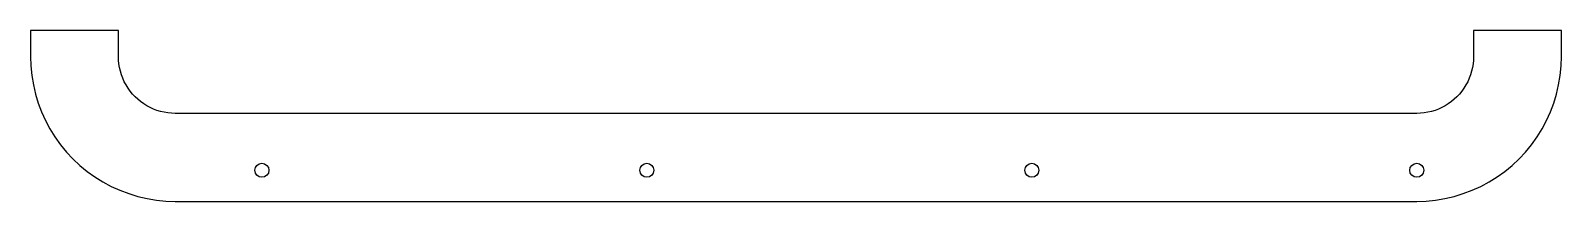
# Model space of a CAD drawing. Header units: metres. Extents: x 0 to 593, y 0 to 66.
import ezdxf

# ---------------------------------------------------------------- set-up
doc = ezdxf.new("R2010")
doc.units = ezdxf.units.M

msp = doc.modelspace()

# ---------------------------------------------------------------- linework, layer by layer
at = {"layer": 'CUT'}
for p, q in [((0, 66), (0, 56)), ((34, 66), (0, 66)), ((34, 56), (34, 66)), ((592.7, 66), (558.7, 66)), ((558.7, 66), (558.7, 56)), ((592.7, 56), (592.7, 66)), ((0, 56), (0, 56)), ((0, 56), (0.1199, 52.3374)), ((34.0471, 54.5611), (34, 56)), ((34.1882, 53.1284), (34.0471, 54.5611)), ((558.6529, 54.5611), (558.5118, 53.1284)), ((558.7, 56), (558.6529, 54.5611)), ((558.7, 56), (558.7, 56)), ((592.5801, 52.3374), (592.7, 56)), ((0.1199, 52.3374), (0.4791, 48.6905)), ((0.4791, 48.6905), (1.076, 45.0749)), ((34.4227, 51.708), (34.1882, 53.1284)), ((34.7496, 50.306), (34.4227, 51.708)), ((35.1675, 48.9283), (34.7496, 50.306)), ((35.6747, 47.581), (35.1675, 48.9283)), ((36.2688, 46.2696), (35.6747, 47.581)), ((557.0253, 47.581), (556.4312, 46.2696)), ((557.5325, 48.9283), (557.0253, 47.581)), ((557.9504, 50.306), (557.5325, 48.9283)), ((558.2773, 51.708), (557.9504, 50.306)), ((558.5118, 53.1284), (558.2773, 51.708)), ((591.624, 45.0749), (592.2209, 48.6905)), ((592.2209, 48.6905), (592.5801, 52.3374)), ((1.076, 45.0749), (1.9082, 41.5061)), ((1.9082, 41.5061), (2.9719, 37.9994)), ((36.9474, 45), (36.2688, 46.2696)), ((37.7077, 43.7775), (36.9474, 45)), ((38.5462, 42.6072), (37.7077, 43.7775)), ((39.4595, 41.4944), (38.5462, 42.6072)), ((40.4437, 40.4437), (39.4595, 41.4944)), ((553.2405, 41.4944), (552.2563, 40.4437)), ((554.1538, 42.6072), (553.2405, 41.4944)), ((554.9923, 43.7775), (554.1538, 42.6072)), ((555.7526, 45), (554.9923, 43.7775)), ((556.4312, 46.2696), (555.7526, 45)), ((589.7281, 37.9994), (590.7918, 41.5061)), ((590.7918, 41.5061), (591.624, 45.0749)), ((2.9719, 37.9994), (4.2627, 34.5697)), ((41.4944, 39.4595), (40.4437, 40.4437)), ((42.6072, 38.5462), (41.4944, 39.4595)), ((43.7775, 37.7077), (42.6072, 38.5462)), ((45, 36.9474), (43.7775, 37.7077)), ((46.2696, 36.2688), (45, 36.9474)), ((47.581, 35.6747), (46.2696, 36.2688)), ((48.9283, 35.1675), (47.581, 35.6747)), ((545.119, 35.6747), (543.7717, 35.1675)), ((546.4304, 36.2688), (545.119, 35.6747)), ((547.7, 36.9474), (546.4304, 36.2688)), ((548.9225, 37.7077), (547.7, 36.9474)), ((550.0928, 38.5462), (548.9225, 37.7077)), ((551.2056, 39.4595), (550.0928, 38.5462)), ((552.2563, 40.4437), (551.2056, 39.4595)), ((588.4373, 34.5697), (589.7281, 37.9994)), ((4.2627, 34.5697), (5.7751, 31.2318)), ((5.7751, 31.2318), (7.5026, 28)), ((50.306, 34.7496), (48.9283, 35.1675)), ((51.708, 34.4227), (50.306, 34.7496)), ((53.1284, 34.1882), (51.708, 34.4227)), ((54.5611, 34.0471), (53.1284, 34.1882)), ((56, 34), (54.5611, 34.0471)), ((536.7, 34), (56, 34)), ((56, 34), (56, 34)), ((538.1389, 34.0471), (536.7, 34)), ((539.5716, 34.1882), (538.1389, 34.0471)), ((540.992, 34.4227), (539.5716, 34.1882)), ((542.394, 34.7496), (540.992, 34.4227)), ((543.7717, 35.1675), (542.394, 34.7496)), ((585.1974, 28), (586.9249, 31.2318)), ((586.9249, 31.2318), (588.4373, 34.5697)), ((7.5026, 28), (9.4377, 24.8881)), ((9.4377, 24.8881), (11.5722, 21.9094)), ((581.1278, 21.9094), (583.2623, 24.8881)), ((583.2623, 24.8881), (585.1974, 28)), ((11.5722, 21.9094), (13.897, 19.0766)), ((13.897, 19.0766), (16.402, 16.402)), ((576.298, 16.402), (578.803, 19.0766)), ((578.803, 19.0766), (581.1278, 21.9094)), ((16.402, 16.402), (19.0766, 13.897)), ((19.0766, 13.897), (21.9094, 11.5722)), ((570.7906, 11.5722), (573.6234, 13.897)), ((573.6234, 13.897), (576.298, 16.402)), ((21.9094, 11.5722), (24.8881, 9.4377)), ((24.8881, 9.4377), (28, 7.5026)), ((28, 7.5026), (31.2318, 5.7751)), ((561.4682, 5.7751), (564.7, 7.5026)), ((564.7, 7.5026), (567.8119, 9.4377)), ((567.8119, 9.4377), (570.7906, 11.5722)), ((31.2318, 5.7751), (34.5697, 4.2627)), ((34.5697, 4.2627), (37.9994, 2.9719)), ((37.9994, 2.9719), (41.5061, 1.9082)), ((41.5061, 1.9082), (45.0749, 1.076)), ((45.0749, 1.076), (48.6905, 0.4791)), ((48.6905, 0.4791), (52.3374, 0.1199)), ((52.3374, 0.1199), (56, 0)), ((56, 0), (536.7, 0)), ((536.7, 0), (540.3626, 0.1199)), ((536.7, 0), (536.7, 0)), ((540.3626, 0.1199), (544.0095, 0.4791)), ((544.0095, 0.4791), (547.6251, 1.076)), ((547.6251, 1.076), (551.1939, 1.9082)), ((551.1939, 1.9082), (554.7006, 2.9719)), ((554.7006, 2.9719), (558.1303, 4.2627)), ((558.1303, 4.2627), (561.4682, 5.7751))]:
    msp.add_line(p, q, dxfattribs=at)
at = {"layer": 'HOLES'}
for centre in [(89.5627, 12), (238.6085, 12), (387.6542, 12), (536.7, 12)]:
    msp.add_circle(centre, 2.7, dxfattribs=at)

doc.saveas('drawing.dxf')
